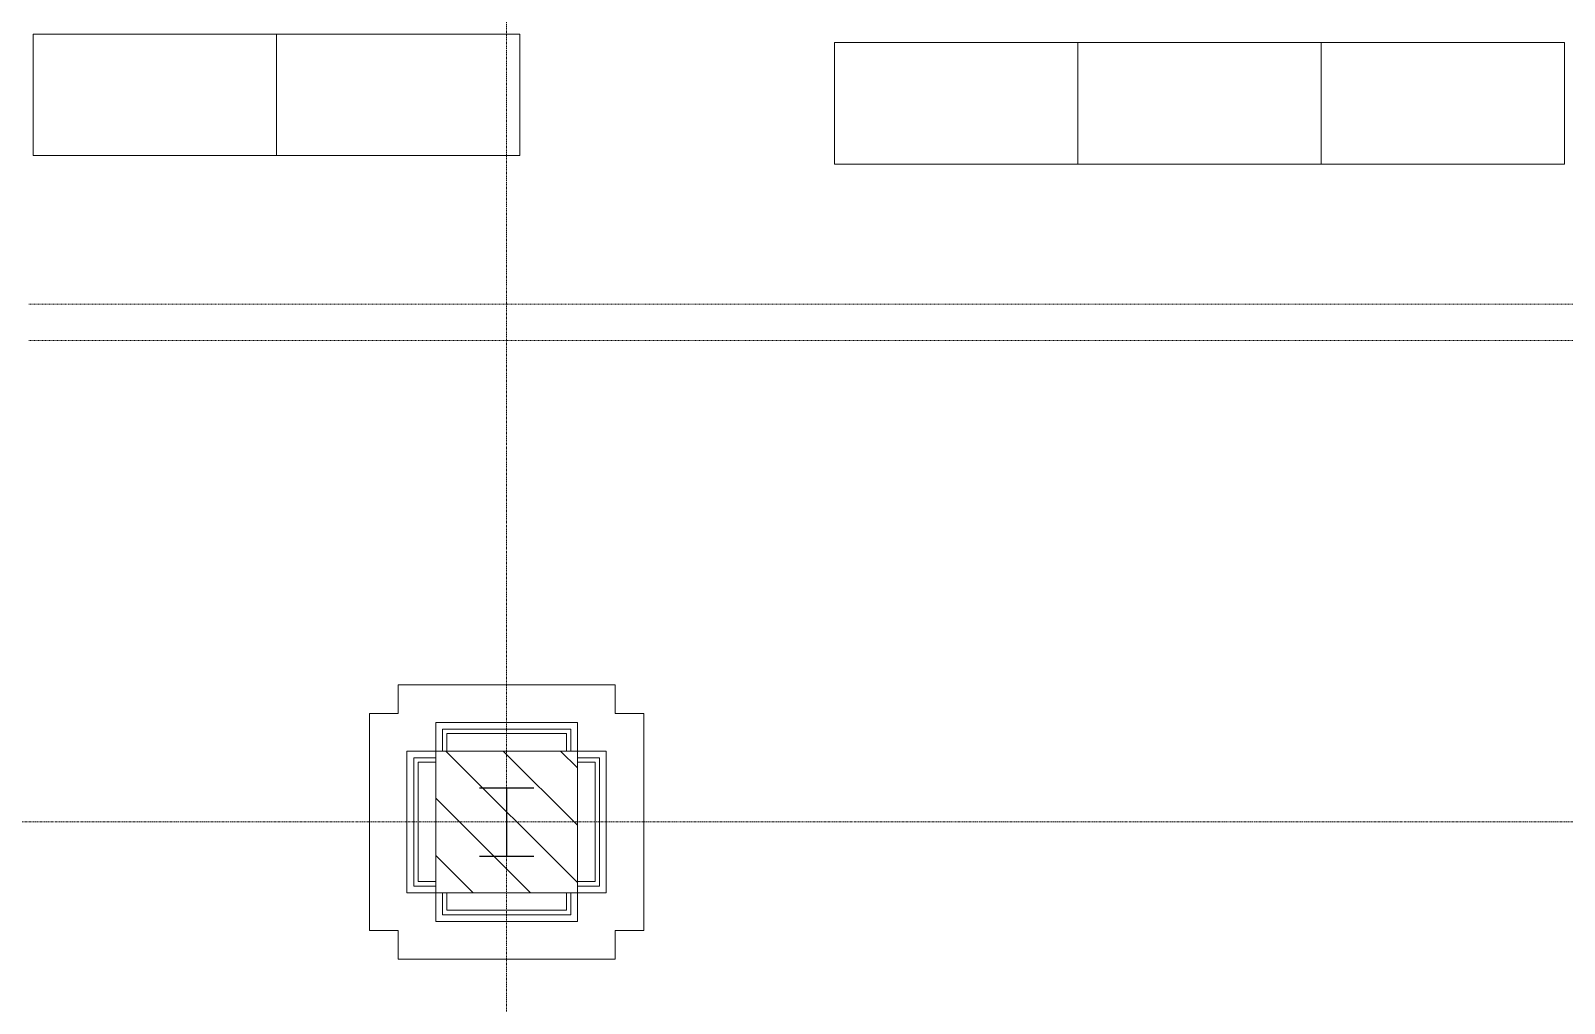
# Model space of a CAD drawing. Header units: inches. Extents: x -1205 to 1409, y -1117 to 895.
# Drawn here: x -415.3 to -188.3, y 495.6 to 639.7 of the extents above; entities that cross this region are included whole.
import ezdxf

# ---------------------------------------------------------------- set-up
doc = ezdxf.new("R2010")
doc.units = ezdxf.units.IN
doc.header["$MEASUREMENT"] = 0
doc.linetypes.add('Grid Line 1_4_', pattern=[0.4374999999999999, 0.2499999999999999, -0.06249999999999999, 0.06249999999999999, -0.06249999999999999])
doc.linetypes.add('Overhead', pattern=[0.15624999999999997, 0.09374999999999997, -0.06249999999999999])
for name, color, linetype, lineweight in [('A-GENM', 13, 'Continuous', 9), ('I-FURN', 30, 'Continuous', 9), ('S-COLS', 52, 'Continuous', 13), ('S-COLS-SYMB', 171, 'Continuous', 20), ('S-GRID', 1, 'Continuous', 9)]:
    doc.layers.add(name, color=color, linetype=linetype, lineweight=lineweight)

# ---------------------------------------------------------------- blocks, each defined once
blk = doc.blocks.new('Decorative-Column - 8th - Standard-V2-8TH FLOOR TELECOM PLAN')
at = {"layer": 'A-GENM'}
h = blk.add_hatch(dxfattribs=at)
h.set_pattern_fill('FP_11', color=53, style=0, pattern_type=2)
h.set_pattern_definition([(135, (344.82, -522.006), (-4.242640687119286, -4.242640687119285), [])])
h.paths.add_polyline_path([(-9.500000000077646, -9.99999999999943), (10.49999999999983, -9.99999999999943), (10.49999999999983, 11.00000000000057), (-10.50000000000017, 11.00000000000057), (-10.50000000000017, -9.99999999999943)], flags=0)
at = {"layer": 'A-GENM', "color": 53}
for p, q in [((-16.06640652879247, 16.56640652863589), (-16.06640652879247, 20.8164065286334)), ((16.06640652863584, 20.8164065286334), (-16.06640652879248, 20.8164065286334)), ((16.06640652863583, 16.56640652879242), (16.06640652863583, 20.8164065286334)), ((-20.31640652863341, 16.5664065286359), (-20.3164065286334, -15.56640652879242)), ((-16.06640652879247, 16.56640652863589), (-20.3164065286334, 16.56640652863589)), ((16.06640652863583, 16.56640652879242), (20.31640652863339, 16.56640652879242)), ((20.3164065286334, -15.5664065286359), (20.31640652863339, 16.56640652879242)), ((-10.50000000023773, 15.25000000007866), (-10.50000000023773, 10.99999999999939)), ((-10.50000000023773, 15.25000000007866), (10.50000000008109, 15.25000000007865)), ((-9.500000000077758, 14.25000000007859), (9.500000000077737, 14.25000000007859)), ((-9.500000000077756, 11.00000000000077), (-9.500000000077756, 14.25000000007859)), ((9.500000000077739, 14.25000000007859), (9.500000000077739, 11.00000000000001)), ((10.49999999999938, 11.00000000023767), (10.49999999999938, 15.25000000007865)), ((-8.835786437785197, 10.99999999999494), (-8.835786437785197, 13.58578643778307)), ((-8.835786437785197, 13.58578643778307), (8.835786437784197, 13.58578643778307)), ((8.835786437784195, 13.58578643778306), (8.835786437784195, 10.99999999999775)), ((-14.75000000007866, -10.00000000023767), (-14.75000000007866, 11.00000000008115)), ((-10.50000000023773, 10.99999999999939), (-14.75000000007866, 10.99999999999939)), ((-13.75000000007859, 10.0000000000778), (-10.50000000000002, 10.0000000000778)), ((-13.75000000007859, -9.0000000000777), (-13.75000000007859, 10.0000000000778)), ((-13.08578643778307, -8.335786437785137), (-13.08578643778307, 9.335786437784256)), ((-13.08578643778307, 9.335786437784256), (-10.49999999999775, 9.335786437784256)), ((-10.50000000000002, 10.99999999992226), (-10.50000000000002, 10.0000000000778)), ((-10.49999999992222, 11.00000000000077), (-9.500000000077756, 11.00000000000077)), ((10.4999999999222, 11.00000000000001), (9.500000000077739, 11.00000000000001)), ((10.50000000000075, 10.99999999992216), (10.50000000000075, 10.0000000000777)), ((14.75000000007864, 11.00000000023767), (10.49999999999938, 11.00000000023767)), ((10.50000000000075, 10.0000000000777), (13.75000000007858, 10.0000000000777)), ((10.49999999999493, 9.335786437785139), (13.08578643778306, 9.335786437785139)), ((13.08578643778305, 9.335786437785139), (13.08578643778305, -8.335786437784256)), ((13.75000000007858, 10.0000000000777), (13.75000000007858, -9.000000000077796)), ((14.75000000007864, 11.00000000023767), (14.75000000007864, -10.00000000008114)), ((-10.50000000000077, -9.000000000077698), (-13.75000000007859, -9.000000000077698)), ((-10.49999999999494, -8.335786437785137), (-13.08578643778307, -8.335786437785137)), ((-10.50000000000077, -9.999999999922156), (-10.50000000000077, -9.000000000077696)), ((13.08578643778305, -8.335786437784254), (10.49999999999774, -8.335786437784254)), ((10.5, -9.999999999922254), (10.5, -9.000000000077796)), ((13.75000000007858, -9.000000000077796), (10.5, -9.000000000077796)), ((-14.75000000007866, -10.00000000023767), (-10.49999999999939, -10.00000000023767)), ((-10.49999999999939, -10.00000000023767), (-10.49999999999939, -14.25000000007865)), ((-10.49999999992192, -10.00000000000001), (-9.500000000077463, -10.00000000000001)), ((-9.500000000077463, -13.25000000007858), (-9.500000000077463, -10.00000000000001)), ((-8.835786437784199, -12.58578643778306), (-8.835786437784199, -9.999999999997742)), ((8.835786437785194, -9.999999999994932), (8.835786437785194, -12.58578643778306)), ((10.49999999992249, -10.00000000000076), (9.50000000007803, -10.00000000000076)), ((9.500000000078032, -10.00000000000076), (9.500000000078032, -13.25000000007858)), ((10.50000000023803, -9.999999999999384), (14.75000000007864, -9.999999999999384)), ((10.50000000023803, -14.25000000007865), (10.50000000023803, -9.999999999999385)), ((9.500000000078034, -13.25000000007858), (-9.500000000077463, -13.25000000007858)), ((8.835786437785194, -12.58578643778306), (-8.8357864377842, -12.58578643778306)), ((-16.06640652863553, -15.56640652879241), (-20.3164065286334, -15.56640652879241)), ((-16.06640652863553, -15.56640652879241), (-16.06640652863553, -19.8164065286334)), ((10.50000000023803, -14.25000000007865), (-10.50000000008078, -14.25000000007865)), ((16.06640652879278, -15.56640652863589), (20.31640652863339, -15.56640652863589)), ((16.06640652879278, -15.56640652863589), (16.06640652879278, -19.8164065286334)), ((-16.06640652863554, -19.8164065286334), (16.06640652879278, -19.8164065286334))]:
    blk.add_line(p, q, dxfattribs=at)
at = {"layer": 'S-COLS', "color": 133, "lineweight": 20}
for p, q in [((-10.5, 10.0000000000777), (-10.5, -9.000000000077693)), ((9.500000000077685, 11), (-9.5000000000777, 11)), ((10.49999999999999, -9.000000000077854), (10.49999999999999, 10.00000000007769)), ((-9.50000000007754, -9.999999999999996), (9.500000000078007, -9.999999999999998))]:
    blk.add_line(p, q, dxfattribs=at)
blk = doc.blocks.new('Opening - 31_-10_ x 98_-5439412-8TH FLOOR TELECOM PLAN')
at = {"layer": 'A-GENM', "linetype": 'Overhead'}
for p, q in [((-191.3223880597013, 2.687499999999884), (190.6776119402985, 2.687499999999884)), ((-191.3223880597013, -2.6875), (190.6776119402986, -2.6875))]:
    blk.add_line(p, q, dxfattribs=at)
blk = doc.blocks.new('Bookshelf - 36_W x 36_H x 18_D-4182768-8TH FLOOR TELECOM PLAN')
at = {"layer": 'I-FURN', "color": 53}
for p, q in [((-17.99999999999999, 0), (-17.99999999999999, 35.99999999999998)), ((-17.99999999999999, 35.99999999999998), (0, 35.99999999999998)), ((0, 35.99999999999998), (0, 0)), ((0, 0), (-17.99999999999999, 0))]:
    blk.add_line(p, q, dxfattribs=at)
blk = doc.blocks.new('18433_1 - AEO NY - CENTRAL_rvt-1-8TH FLOOR TELECOM PLAN')
at = {"layer": 'S-GRID', "linetype": 'Grid Line 1_4_'}
for p, q in [((-344.8198996384722, -529.3692861473864), (-344.81989963847, 870.8504912189065)), ((965.7902260333545, 522.5057138526092), (-931.823371813592, 522.5057138526153))]:
    blk.add_line(p, q, dxfattribs=at)
at = {"color": 53, "lineweight": 9}
for name, p, rotation in [('Bookshelf - 36_W x 36_H x 18_D-4182768-8TH FLOOR TELECOM PLAN', (-378.8863061671009, 639.1971203812434), 89.99999999999997), ('Bookshelf - 36_W x 36_H x 18_D-4182768-8TH FLOOR TELECOM PLAN', (-342.8863061671009, 639.1971203812433), 89.99999999999997), ('Bookshelf - 36_W x 36_H x 18_D-4182768-8TH FLOOR TELECOM PLAN', (-260.2758494746577, 637.9471203812428), 89.99999999999997), ('Bookshelf - 36_W x 36_H x 18_D-4182768-8TH FLOOR TELECOM PLAN', (-224.2758494746578, 637.9471203812427), 89.99999999999997), ('Bookshelf - 36_W x 36_H x 18_D-4182768-8TH FLOOR TELECOM PLAN', (-188.2758494746577, 637.9471203812427), 89.99999999999997), ('Opening - 31_-10_ x 98_-5439412-8TH FLOOR TELECOM PLAN', (-224.9586942268024, 596.509620381243), 180)]:
    blk.add_blockref(name, p, dxfattribs=dict(at, rotation=rotation))
blk.add_blockref('Decorative-Column - 8th - Standard-V2-8TH FLOOR TELECOM PLAN', (-344.8198996384705, 522.0057138526134), dxfattribs=at)
blk = doc.blocks.new('W-Wide Flange-Column - W10X49-823309-8TH FLOOR TELECOM PLAN')
at = {"layer": 'S-COLS-SYMB', "color": 63, "lineweight": 25}
for p, q in [((-4.010000000000002, 5.05000000000001), (4.009999999999995, 5.05000000000001)), ((-1.204320005865852e-14, 5.05000000000001), (-1.204320005865852e-14, -5.049999999999986)), ((-4.00999999999995, -5.049999999999986), (4.01000000000004, -5.049999999999986))]:
    blk.add_line(p, q, dxfattribs=at)
blk = doc.blocks.new('5649_structural model_2019_rvt-1-8TH FLOOR TELECOM PLAN')
at = {"color": 123, "lineweight": 13}
blk.add_blockref('W-Wide Flange-Column - W10X49-823309-8TH FLOOR TELECOM PLAN', (-344.8198996384705, 522.5057138526134), dxfattribs=at)

msp = doc.modelspace()

# ---------------------------------------------------------------- block references
at = {"lineweight": 5}
msp.add_blockref('18433_1 - AEO NY - CENTRAL_rvt-1-8TH FLOOR TELECOM PLAN', (0, 0), dxfattribs=at)

# ---------------------------------------------------------------- next in the draw order: block references
msp.add_blockref('5649_structural model_2019_rvt-1-8TH FLOOR TELECOM PLAN', (0, 0), dxfattribs=at)

doc.saveas('drawing.dxf')
